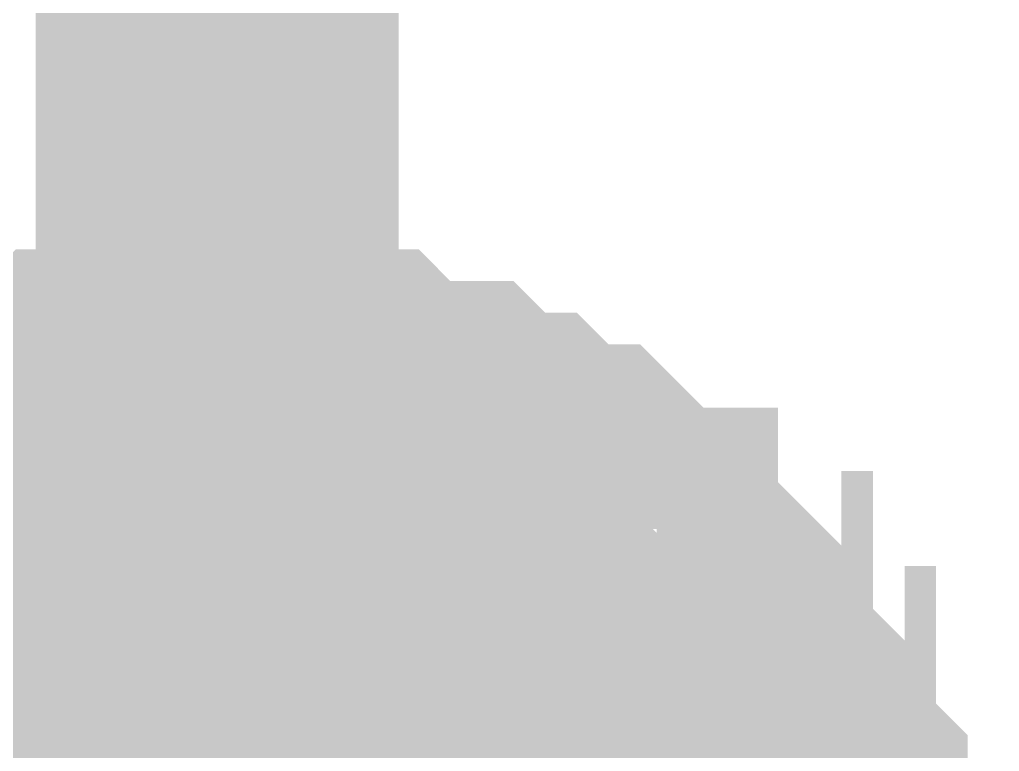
# Model space of a CAD drawing. Header units: inches. Extents: x 0 to 841, y 0 to 594.
# Drawn here: x 674.853 to 675.662, y 232.742 to 233.346 of the extents above; entities that cross this region are included whole.
import ezdxf

# ---------------------------------------------------------------- set-up
doc = ezdxf.new("R2010")
doc.units = ezdxf.units.IN
doc.layers.add('Sheet', color=255, linetype='Continuous')

msp = doc.modelspace()

# ---------------------------------------------------------------- linework, layer by layer
at = {"layer": 'Sheet'}
for points in [[(675.01591, 236.58613, 0.29972, 0.29972, 0), (675.01591, 232.48364, 0.29972, 0.29972, 0)], [(674.70234, 232.90172, 0.29972, 0.29972, 0), (674.72847, 232.92786, 0.29972, 0.29972, 0), (674.7546, 232.92786, 0.29972, 0.29972, 0), (674.7546, 232.95399, 0.29972, 0.29972, 0), (674.78073, 232.95399, 0.29972, 0.29972, 0), (674.80686, 232.95399, 0.29972, 0.29972, 0), (674.83299, 232.98012, 0.29972, 0.29972, 0), (674.85912, 232.98012, 0.29972, 0.29972, 0), (674.88525, 232.98012, 0.29972, 0.29972, 0), (674.91138, 233.00625, 0.29972, 0.29972, 0), (674.93752, 233.00625, 0.29972, 0.29972, 0), (674.96365, 233.00625, 0.29972, 0.29972, 0), (674.98978, 233.00625, 0.29972, 0.29972, 0), (675.01591, 233.00625, 0.29972, 0.29972, 0)], [(674.70234, 232.90172, 0.29972, 0.29972, 0), (674.72847, 232.92786, 0.29972, 0.29972, 0), (674.7546, 232.92786, 0.29972, 0.29972, 0), (674.7546, 232.95399, 0.29972, 0.29972, 0), (674.78073, 232.95399, 0.29972, 0.29972, 0), (674.80686, 232.95399, 0.29972, 0.29972, 0), (674.83299, 232.98012, 0.29972, 0.29972, 0), (674.85912, 232.98012, 0.29972, 0.29972, 0), (674.88525, 232.98012, 0.29972, 0.29972, 0), (674.91138, 233.00625, 0.29972, 0.29972, 0), (674.93752, 233.00625, 0.29972, 0.29972, 0), (674.96365, 233.00625, 0.29972, 0.29972, 0), (674.98978, 233.00625, 0.29972, 0.29972, 0), (675.01591, 233.00625, 0.29972, 0.29972, 0)], [(674.70234, 232.90172, 0.29972, 0.29972, 0), (674.72847, 232.92786, 0.29972, 0.29972, 0), (674.7546, 232.92786, 0.29972, 0.29972, 0), (674.7546, 232.95399, 0.29972, 0.29972, 0), (674.78073, 232.95399, 0.29972, 0.29972, 0), (674.80686, 232.95399, 0.29972, 0.29972, 0), (674.83299, 232.98012, 0.29972, 0.29972, 0), (674.85912, 232.98012, 0.29972, 0.29972, 0), (674.88525, 232.98012, 0.29972, 0.29972, 0), (674.91138, 233.00625, 0.29972, 0.29972, 0), (674.93752, 233.00625, 0.29972, 0.29972, 0), (674.96365, 233.00625, 0.29972, 0.29972, 0), (674.98978, 233.00625, 0.29972, 0.29972, 0), (675.01591, 233.00625, 0.29972, 0.29972, 0)], [(674.70234, 232.90172, 0.29972, 0.29972, 0), (674.72847, 232.92786, 0.29972, 0.29972, 0), (674.7546, 232.92786, 0.29972, 0.29972, 0), (674.7546, 232.95399, 0.29972, 0.29972, 0), (674.78073, 232.95399, 0.29972, 0.29972, 0), (674.80686, 232.95399, 0.29972, 0.29972, 0), (674.83299, 232.98012, 0.29972, 0.29972, 0), (674.85912, 232.98012, 0.29972, 0.29972, 0), (674.88525, 232.98012, 0.29972, 0.29972, 0), (674.91138, 233.00625, 0.29972, 0.29972, 0), (674.93752, 233.00625, 0.29972, 0.29972, 0), (674.96365, 233.00625, 0.29972, 0.29972, 0), (674.98978, 233.00625, 0.29972, 0.29972, 0), (675.01591, 233.00625, 0.29972, 0.29972, 0)], [(674.70234, 232.90172, 0.29972, 0.29972, 0), (674.72847, 232.92786, 0.29972, 0.29972, 0), (674.7546, 232.92786, 0.29972, 0.29972, 0), (674.7546, 232.95399, 0.29972, 0.29972, 0), (674.78073, 232.95399, 0.29972, 0.29972, 0), (674.80686, 232.95399, 0.29972, 0.29972, 0), (674.83299, 232.98012, 0.29972, 0.29972, 0), (674.85912, 232.98012, 0.29972, 0.29972, 0), (674.88525, 232.98012, 0.29972, 0.29972, 0), (674.91138, 233.00625, 0.29972, 0.29972, 0), (674.93752, 233.00625, 0.29972, 0.29972, 0), (674.96365, 233.00625, 0.29972, 0.29972, 0), (674.98978, 233.00625, 0.29972, 0.29972, 0), (675.01591, 233.00625, 0.29972, 0.29972, 0)], [(674.70234, 232.90172, 0.29972, 0.29972, 0), (674.72847, 232.92786, 0.29972, 0.29972, 0), (674.7546, 232.92786, 0.29972, 0.29972, 0), (674.7546, 232.95399, 0.29972, 0.29972, 0), (674.78073, 232.95399, 0.29972, 0.29972, 0), (674.80686, 232.95399, 0.29972, 0.29972, 0), (674.83299, 232.98012, 0.29972, 0.29972, 0), (674.85912, 232.98012, 0.29972, 0.29972, 0), (674.88525, 232.98012, 0.29972, 0.29972, 0), (674.91138, 233.00625, 0.29972, 0.29972, 0), (674.93752, 233.00625, 0.29972, 0.29972, 0), (674.96365, 233.00625, 0.29972, 0.29972, 0), (674.98978, 233.00625, 0.29972, 0.29972, 0), (675.01591, 233.00625, 0.29972, 0.29972, 0)], [(674.70234, 232.90172, 0.29972, 0.29972, 0), (674.72847, 232.92786, 0.29972, 0.29972, 0), (674.7546, 232.92786, 0.29972, 0.29972, 0), (674.7546, 232.95399, 0.29972, 0.29972, 0), (674.78073, 232.95399, 0.29972, 0.29972, 0), (674.80686, 232.95399, 0.29972, 0.29972, 0), (674.83299, 232.98012, 0.29972, 0.29972, 0), (674.85912, 232.98012, 0.29972, 0.29972, 0), (674.88525, 232.98012, 0.29972, 0.29972, 0), (674.91138, 233.00625, 0.29972, 0.29972, 0), (674.93752, 233.00625, 0.29972, 0.29972, 0), (674.96365, 233.00625, 0.29972, 0.29972, 0), (674.98978, 233.00625, 0.29972, 0.29972, 0), (675.01591, 233.00625, 0.29972, 0.29972, 0)], [(675.01591, 233.00625, 0.29972, 0.29972, 0), (675.01591, 233.00625, 0.29972, 0.29972, 0)], [(675.01591, 233.00625, 0.29972, 0.29972, 0), (675.04204, 233.00625, 0.29972, 0.29972, 0), (675.06817, 233.00625, 0.29972, 0.29972, 0), (675.0943, 233.00625, 0.29972, 0.29972, 0), (675.12043, 233.00625, 0.29972, 0.29972, 0), (675.14656, 232.98012, 0.29972, 0.29972, 0), (675.17269, 232.98012, 0.29972, 0.29972, 0), (675.19883, 232.98012, 0.29972, 0.29972, 0), (675.22496, 232.95399, 0.29972, 0.29972, 0), (675.22496, 232.95399, 0.29972, 0.29972, 0), (675.25109, 232.95399, 0.29972, 0.29972, 0), (675.27722, 232.92786, 0.29972, 0.29972, 0), (675.30335, 232.92786, 0.29972, 0.29972, 0), (675.32948, 232.90172, 0.29972, 0.29972, 0), (675.32948, 232.87559, 0.29972, 0.29972, 0), (675.35561, 232.87559, 0.29972, 0.29972, 0), (675.38174, 232.84946, 0.29972, 0.29972, 0), (675.38174, 232.82333, 0.29972, 0.29972, 0), (675.40787, 232.82333, 0.29972, 0.29972, 0), (675.40787, 232.7972, 0.29972, 0.29972, 0), (675.434, 232.77107, 0.29972, 0.29972, 0), (675.434, 232.74494, 0.29972, 0.29972, 0), (675.46014, 232.74494, 0.29972, 0.29972, 0), (675.46014, 232.71881, 0.29972, 0.29972, 0), (675.48627, 232.69268, 0.29972, 0.29972, 0), (675.48627, 232.66655, 0.29972, 0.29972, 0), (675.48627, 232.64042, 0.29972, 0.29972, 0), (675.48627, 232.61429, 0.29972, 0.29972, 0), (675.5124, 232.58816, 0.29972, 0.29972, 0)], [(675.01591, 233.00625, 0.29972, 0.29972, 0), (675.01591, 233.00625, 0.29972, 0.29972, 0)], [(675.01591, 233.00625, 0.29972, 0.29972, 0), (675.04204, 233.00625, 0.29972, 0.29972, 0), (675.06817, 233.00625, 0.29972, 0.29972, 0), (675.0943, 233.00625, 0.29972, 0.29972, 0), (675.12043, 233.00625, 0.29972, 0.29972, 0), (675.14656, 232.98012, 0.29972, 0.29972, 0), (675.17269, 232.98012, 0.29972, 0.29972, 0), (675.19883, 232.98012, 0.29972, 0.29972, 0), (675.22496, 232.95399, 0.29972, 0.29972, 0), (675.22496, 232.95399, 0.29972, 0.29972, 0), (675.25109, 232.95399, 0.29972, 0.29972, 0), (675.27722, 232.92786, 0.29972, 0.29972, 0), (675.30335, 232.92786, 0.29972, 0.29972, 0), (675.32948, 232.90172, 0.29972, 0.29972, 0), (675.32948, 232.87559, 0.29972, 0.29972, 0), (675.35561, 232.87559, 0.29972, 0.29972, 0), (675.38174, 232.84946, 0.29972, 0.29972, 0), (675.38174, 232.82333, 0.29972, 0.29972, 0), (675.40787, 232.82333, 0.29972, 0.29972, 0), (675.40787, 232.7972, 0.29972, 0.29972, 0), (675.434, 232.77107, 0.29972, 0.29972, 0), (675.434, 232.74494, 0.29972, 0.29972, 0), (675.46014, 232.74494, 0.29972, 0.29972, 0), (675.46014, 232.71881, 0.29972, 0.29972, 0), (675.48627, 232.69268, 0.29972, 0.29972, 0), (675.48627, 232.66655, 0.29972, 0.29972, 0), (675.48627, 232.64042, 0.29972, 0.29972, 0), (675.48627, 232.61429, 0.29972, 0.29972, 0), (675.5124, 232.58816, 0.29972, 0.29972, 0)], [(675.01591, 233.00625, 0.29972, 0.29972, 0), (675.01591, 233.00625, 0.29972, 0.29972, 0)], [(675.01591, 233.00625, 0.29972, 0.29972, 0), (675.04204, 233.00625, 0.29972, 0.29972, 0), (675.06817, 233.00625, 0.29972, 0.29972, 0), (675.0943, 233.00625, 0.29972, 0.29972, 0), (675.12043, 233.00625, 0.29972, 0.29972, 0), (675.14656, 232.98012, 0.29972, 0.29972, 0), (675.17269, 232.98012, 0.29972, 0.29972, 0), (675.19883, 232.98012, 0.29972, 0.29972, 0), (675.22496, 232.95399, 0.29972, 0.29972, 0), (675.22496, 232.95399, 0.29972, 0.29972, 0), (675.25109, 232.95399, 0.29972, 0.29972, 0), (675.27722, 232.92786, 0.29972, 0.29972, 0), (675.30335, 232.92786, 0.29972, 0.29972, 0), (675.32948, 232.90172, 0.29972, 0.29972, 0), (675.32948, 232.87559, 0.29972, 0.29972, 0), (675.35561, 232.87559, 0.29972, 0.29972, 0), (675.38174, 232.84946, 0.29972, 0.29972, 0), (675.38174, 232.82333, 0.29972, 0.29972, 0), (675.40787, 232.82333, 0.29972, 0.29972, 0), (675.40787, 232.7972, 0.29972, 0.29972, 0), (675.434, 232.77107, 0.29972, 0.29972, 0), (675.434, 232.74494, 0.29972, 0.29972, 0), (675.46014, 232.74494, 0.29972, 0.29972, 0), (675.46014, 232.71881, 0.29972, 0.29972, 0), (675.48627, 232.69268, 0.29972, 0.29972, 0), (675.48627, 232.66655, 0.29972, 0.29972, 0), (675.48627, 232.64042, 0.29972, 0.29972, 0), (675.48627, 232.61429, 0.29972, 0.29972, 0), (675.5124, 232.58816, 0.29972, 0.29972, 0)], [(675.01591, 233.00625, 0.29972, 0.29972, 0), (675.01591, 233.00625, 0.29972, 0.29972, 0)], [(675.01591, 233.00625, 0.29972, 0.29972, 0), (675.04204, 233.00625, 0.29972, 0.29972, 0), (675.06817, 233.00625, 0.29972, 0.29972, 0), (675.0943, 233.00625, 0.29972, 0.29972, 0), (675.12043, 233.00625, 0.29972, 0.29972, 0), (675.14656, 232.98012, 0.29972, 0.29972, 0), (675.17269, 232.98012, 0.29972, 0.29972, 0), (675.19883, 232.98012, 0.29972, 0.29972, 0), (675.22496, 232.95399, 0.29972, 0.29972, 0), (675.22496, 232.95399, 0.29972, 0.29972, 0), (675.25109, 232.95399, 0.29972, 0.29972, 0), (675.27722, 232.92786, 0.29972, 0.29972, 0), (675.30335, 232.92786, 0.29972, 0.29972, 0), (675.32948, 232.90172, 0.29972, 0.29972, 0), (675.32948, 232.87559, 0.29972, 0.29972, 0), (675.35561, 232.87559, 0.29972, 0.29972, 0), (675.38174, 232.84946, 0.29972, 0.29972, 0), (675.38174, 232.82333, 0.29972, 0.29972, 0), (675.40787, 232.82333, 0.29972, 0.29972, 0), (675.40787, 232.7972, 0.29972, 0.29972, 0), (675.434, 232.77107, 0.29972, 0.29972, 0), (675.434, 232.74494, 0.29972, 0.29972, 0), (675.46014, 232.74494, 0.29972, 0.29972, 0), (675.46014, 232.71881, 0.29972, 0.29972, 0), (675.48627, 232.69268, 0.29972, 0.29972, 0), (675.48627, 232.66655, 0.29972, 0.29972, 0), (675.48627, 232.64042, 0.29972, 0.29972, 0), (675.48627, 232.61429, 0.29972, 0.29972, 0), (675.5124, 232.58816, 0.29972, 0.29972, 0)], [(675.01591, 233.00625, 0.29972, 0.29972, 0), (675.01591, 233.00625, 0.29972, 0.29972, 0)], [(675.01591, 233.00625, 0.29972, 0.29972, 0), (675.04204, 233.00625, 0.29972, 0.29972, 0), (675.06817, 233.00625, 0.29972, 0.29972, 0), (675.0943, 233.00625, 0.29972, 0.29972, 0), (675.12043, 233.00625, 0.29972, 0.29972, 0), (675.14656, 232.98012, 0.29972, 0.29972, 0), (675.17269, 232.98012, 0.29972, 0.29972, 0), (675.19883, 232.98012, 0.29972, 0.29972, 0), (675.22496, 232.95399, 0.29972, 0.29972, 0), (675.22496, 232.95399, 0.29972, 0.29972, 0), (675.25109, 232.95399, 0.29972, 0.29972, 0), (675.27722, 232.92786, 0.29972, 0.29972, 0), (675.30335, 232.92786, 0.29972, 0.29972, 0), (675.32948, 232.90172, 0.29972, 0.29972, 0), (675.32948, 232.87559, 0.29972, 0.29972, 0), (675.35561, 232.87559, 0.29972, 0.29972, 0), (675.38174, 232.84946, 0.29972, 0.29972, 0), (675.38174, 232.82333, 0.29972, 0.29972, 0), (675.40787, 232.82333, 0.29972, 0.29972, 0), (675.40787, 232.7972, 0.29972, 0.29972, 0), (675.434, 232.77107, 0.29972, 0.29972, 0), (675.434, 232.74494, 0.29972, 0.29972, 0), (675.46014, 232.74494, 0.29972, 0.29972, 0), (675.46014, 232.71881, 0.29972, 0.29972, 0), (675.48627, 232.69268, 0.29972, 0.29972, 0), (675.48627, 232.66655, 0.29972, 0.29972, 0), (675.48627, 232.64042, 0.29972, 0.29972, 0), (675.48627, 232.61429, 0.29972, 0.29972, 0), (675.5124, 232.58816, 0.29972, 0.29972, 0)], [(675.01591, 233.00625, 0.29972, 0.29972, 0), (675.01591, 233.00625, 0.29972, 0.29972, 0)], [(675.01591, 233.00625, 0.29972, 0.29972, 0), (675.04204, 233.00625, 0.29972, 0.29972, 0), (675.06817, 233.00625, 0.29972, 0.29972, 0), (675.0943, 233.00625, 0.29972, 0.29972, 0), (675.12043, 233.00625, 0.29972, 0.29972, 0), (675.14656, 232.98012, 0.29972, 0.29972, 0), (675.17269, 232.98012, 0.29972, 0.29972, 0), (675.19883, 232.98012, 0.29972, 0.29972, 0), (675.22496, 232.95399, 0.29972, 0.29972, 0), (675.22496, 232.95399, 0.29972, 0.29972, 0), (675.25109, 232.95399, 0.29972, 0.29972, 0), (675.27722, 232.92786, 0.29972, 0.29972, 0), (675.30335, 232.92786, 0.29972, 0.29972, 0), (675.32948, 232.90172, 0.29972, 0.29972, 0), (675.32948, 232.87559, 0.29972, 0.29972, 0), (675.35561, 232.87559, 0.29972, 0.29972, 0), (675.38174, 232.84946, 0.29972, 0.29972, 0), (675.38174, 232.82333, 0.29972, 0.29972, 0), (675.40787, 232.82333, 0.29972, 0.29972, 0), (675.40787, 232.7972, 0.29972, 0.29972, 0), (675.434, 232.77107, 0.29972, 0.29972, 0), (675.434, 232.74494, 0.29972, 0.29972, 0), (675.46014, 232.74494, 0.29972, 0.29972, 0), (675.46014, 232.71881, 0.29972, 0.29972, 0), (675.48627, 232.69268, 0.29972, 0.29972, 0), (675.48627, 232.66655, 0.29972, 0.29972, 0), (675.48627, 232.64042, 0.29972, 0.29972, 0), (675.48627, 232.61429, 0.29972, 0.29972, 0), (675.5124, 232.58816, 0.29972, 0.29972, 0)], [(675.01591, 233.00625, 0.29972, 0.29972, 0), (675.01591, 233.00625, 0.29972, 0.29972, 0)], [(675.01591, 233.00625, 0.29972, 0.29972, 0), (675.04204, 233.00625, 0.29972, 0.29972, 0), (675.06817, 233.00625, 0.29972, 0.29972, 0), (675.0943, 233.00625, 0.29972, 0.29972, 0), (675.12043, 233.00625, 0.29972, 0.29972, 0), (675.14656, 232.98012, 0.29972, 0.29972, 0), (675.17269, 232.98012, 0.29972, 0.29972, 0), (675.19883, 232.98012, 0.29972, 0.29972, 0), (675.22496, 232.95399, 0.29972, 0.29972, 0), (675.22496, 232.95399, 0.29972, 0.29972, 0), (675.25109, 232.95399, 0.29972, 0.29972, 0), (675.27722, 232.92786, 0.29972, 0.29972, 0), (675.30335, 232.92786, 0.29972, 0.29972, 0), (675.32948, 232.90172, 0.29972, 0.29972, 0), (675.32948, 232.87559, 0.29972, 0.29972, 0), (675.35561, 232.87559, 0.29972, 0.29972, 0), (675.38174, 232.84946, 0.29972, 0.29972, 0), (675.38174, 232.82333, 0.29972, 0.29972, 0), (675.40787, 232.82333, 0.29972, 0.29972, 0), (675.40787, 232.7972, 0.29972, 0.29972, 0), (675.434, 232.77107, 0.29972, 0.29972, 0), (675.434, 232.74494, 0.29972, 0.29972, 0), (675.46014, 232.74494, 0.29972, 0.29972, 0), (675.46014, 232.71881, 0.29972, 0.29972, 0), (675.48627, 232.69268, 0.29972, 0.29972, 0), (675.48627, 232.66655, 0.29972, 0.29972, 0), (675.48627, 232.64042, 0.29972, 0.29972, 0), (675.48627, 232.61429, 0.29972, 0.29972, 0), (675.5124, 232.58816, 0.29972, 0.29972, 0)], [(674.78073, 232.95399, 0.09906, 0.09906, 0), (674.80686, 232.95399, 0.09906, 0.09906, 0), (674.83299, 232.98012, 0.09906, 0.09906, 0), (674.85912, 232.98012, 0.09906, 0.09906, 0), (674.88525, 232.98012, 0.09906, 0.09906, 0), (674.91138, 233.00625, 0.09906, 0.09906, 0), (674.93752, 233.00625, 0.09906, 0.09906, 0), (674.96365, 233.00625, 0.09906, 0.09906, 0), (674.98978, 233.00625, 0.09906, 0.09906, 0), (675.01591, 233.00625, 0.09906, 0.09906, 0)], [(674.78073, 232.95399, 0.09906, 0.09906, 0), (674.80686, 232.95399, 0.09906, 0.09906, 0), (674.83299, 232.98012, 0.09906, 0.09906, 0), (674.85912, 232.98012, 0.09906, 0.09906, 0), (674.88525, 232.98012, 0.09906, 0.09906, 0), (674.91138, 233.00625, 0.09906, 0.09906, 0), (674.93752, 233.00625, 0.09906, 0.09906, 0), (674.96365, 233.00625, 0.09906, 0.09906, 0), (674.98978, 233.00625, 0.09906, 0.09906, 0), (675.01591, 233.00625, 0.09906, 0.09906, 0)], [(674.78073, 232.95399, 0.09906, 0.09906, 0), (674.80686, 232.95399, 0.09906, 0.09906, 0), (674.83299, 232.98012, 0.09906, 0.09906, 0), (674.85912, 232.98012, 0.09906, 0.09906, 0), (674.88525, 232.98012, 0.09906, 0.09906, 0), (674.91138, 233.00625, 0.09906, 0.09906, 0), (674.93752, 233.00625, 0.09906, 0.09906, 0), (674.96365, 233.00625, 0.09906, 0.09906, 0), (674.98978, 233.00625, 0.09906, 0.09906, 0), (675.01591, 233.00625, 0.09906, 0.09906, 0)], [(674.78073, 232.95399, 0.09906, 0.09906, 0), (674.80686, 232.95399, 0.09906, 0.09906, 0), (674.83299, 232.98012, 0.09906, 0.09906, 0), (674.85912, 232.98012, 0.09906, 0.09906, 0), (674.88525, 232.98012, 0.09906, 0.09906, 0), (674.91138, 233.00625, 0.09906, 0.09906, 0), (674.93752, 233.00625, 0.09906, 0.09906, 0), (674.96365, 233.00625, 0.09906, 0.09906, 0), (674.98978, 233.00625, 0.09906, 0.09906, 0), (675.01591, 233.00625, 0.09906, 0.09906, 0)], [(674.78073, 232.95399, 0.09906, 0.09906, 0), (674.80686, 232.95399, 0.09906, 0.09906, 0), (674.83299, 232.98012, 0.09906, 0.09906, 0), (674.85912, 232.98012, 0.09906, 0.09906, 0), (674.88525, 232.98012, 0.09906, 0.09906, 0), (674.91138, 233.00625, 0.09906, 0.09906, 0), (674.93752, 233.00625, 0.09906, 0.09906, 0), (674.96365, 233.00625, 0.09906, 0.09906, 0), (674.98978, 233.00625, 0.09906, 0.09906, 0), (675.01591, 233.00625, 0.09906, 0.09906, 0)], [(674.78073, 232.95399, 0.09906, 0.09906, 0), (674.80686, 232.95399, 0.09906, 0.09906, 0), (674.83299, 232.98012, 0.09906, 0.09906, 0), (674.85912, 232.98012, 0.09906, 0.09906, 0), (674.88525, 232.98012, 0.09906, 0.09906, 0), (674.91138, 233.00625, 0.09906, 0.09906, 0), (674.93752, 233.00625, 0.09906, 0.09906, 0), (674.96365, 233.00625, 0.09906, 0.09906, 0), (674.98978, 233.00625, 0.09906, 0.09906, 0), (675.01591, 233.00625, 0.09906, 0.09906, 0)], [(674.78073, 232.95399, 0.09906, 0.09906, 0), (674.80686, 232.95399, 0.09906, 0.09906, 0), (674.83299, 232.98012, 0.09906, 0.09906, 0), (674.85912, 232.98012, 0.09906, 0.09906, 0), (674.88525, 232.98012, 0.09906, 0.09906, 0), (674.91138, 233.00625, 0.09906, 0.09906, 0), (674.93752, 233.00625, 0.09906, 0.09906, 0), (674.96365, 233.00625, 0.09906, 0.09906, 0), (674.98978, 233.00625, 0.09906, 0.09906, 0), (675.01591, 233.00625, 0.09906, 0.09906, 0)], [(675.01591, 233.00625, 0.09906, 0.09906, 0), (675.01591, 233.00625, 0.09906, 0.09906, 0)], [(675.01591, 233.00625, 0.09906, 0.09906, 0), (675.04204, 233.00625, 0.09906, 0.09906, 0), (675.06817, 233.00625, 0.09906, 0.09906, 0), (675.0943, 233.00625, 0.09906, 0.09906, 0), (675.12043, 233.00625, 0.09906, 0.09906, 0), (675.14656, 232.98012, 0.09906, 0.09906, 0), (675.17269, 232.98012, 0.09906, 0.09906, 0), (675.19883, 232.98012, 0.09906, 0.09906, 0), (675.22496, 232.95399, 0.09906, 0.09906, 0), (675.22496, 232.95399, 0.09906, 0.09906, 0), (675.25109, 232.95399, 0.09906, 0.09906, 0), (675.27722, 232.92786, 0.09906, 0.09906, 0), (675.30335, 232.92786, 0.09906, 0.09906, 0), (675.32948, 232.90172, 0.09906, 0.09906, 0), (675.32948, 232.87559, 0.09906, 0.09906, 0), (675.35561, 232.87559, 0.09906, 0.09906, 0), (675.38174, 232.84946, 0.09906, 0.09906, 0), (675.38174, 232.82333, 0.09906, 0.09906, 0), (675.40787, 232.82333, 0.09906, 0.09906, 0), (675.40787, 232.7972, 0.09906, 0.09906, 0), (675.434, 232.77107, 0.09906, 0.09906, 0), (675.434, 232.74494, 0.09906, 0.09906, 0), (675.46014, 232.74494, 0.09906, 0.09906, 0), (675.46014, 232.71881, 0.09906, 0.09906, 0), (675.48627, 232.69268, 0.09906, 0.09906, 0), (675.48627, 232.66655, 0.09906, 0.09906, 0)], [(675.01591, 233.00625, 0.09906, 0.09906, 0), (675.01591, 233.00625, 0.09906, 0.09906, 0)], [(675.01591, 233.00625, 0.09906, 0.09906, 0), (675.04204, 233.00625, 0.09906, 0.09906, 0), (675.06817, 233.00625, 0.09906, 0.09906, 0), (675.0943, 233.00625, 0.09906, 0.09906, 0), (675.12043, 233.00625, 0.09906, 0.09906, 0), (675.14656, 232.98012, 0.09906, 0.09906, 0), (675.17269, 232.98012, 0.09906, 0.09906, 0), (675.19883, 232.98012, 0.09906, 0.09906, 0), (675.22496, 232.95399, 0.09906, 0.09906, 0), (675.22496, 232.95399, 0.09906, 0.09906, 0), (675.25109, 232.95399, 0.09906, 0.09906, 0), (675.27722, 232.92786, 0.09906, 0.09906, 0), (675.30335, 232.92786, 0.09906, 0.09906, 0), (675.32948, 232.90172, 0.09906, 0.09906, 0), (675.32948, 232.87559, 0.09906, 0.09906, 0), (675.35561, 232.87559, 0.09906, 0.09906, 0), (675.38174, 232.84946, 0.09906, 0.09906, 0), (675.38174, 232.82333, 0.09906, 0.09906, 0), (675.40787, 232.82333, 0.09906, 0.09906, 0), (675.40787, 232.7972, 0.09906, 0.09906, 0), (675.434, 232.77107, 0.09906, 0.09906, 0), (675.434, 232.74494, 0.09906, 0.09906, 0), (675.46014, 232.74494, 0.09906, 0.09906, 0), (675.46014, 232.71881, 0.09906, 0.09906, 0), (675.48627, 232.69268, 0.09906, 0.09906, 0), (675.48627, 232.66655, 0.09906, 0.09906, 0)], [(675.01591, 233.00625, 0.09906, 0.09906, 0), (675.01591, 233.00625, 0.09906, 0.09906, 0)], [(675.01591, 233.00625, 0.09906, 0.09906, 0), (675.04204, 233.00625, 0.09906, 0.09906, 0), (675.06817, 233.00625, 0.09906, 0.09906, 0), (675.0943, 233.00625, 0.09906, 0.09906, 0), (675.12043, 233.00625, 0.09906, 0.09906, 0), (675.14656, 232.98012, 0.09906, 0.09906, 0), (675.17269, 232.98012, 0.09906, 0.09906, 0), (675.19883, 232.98012, 0.09906, 0.09906, 0), (675.22496, 232.95399, 0.09906, 0.09906, 0), (675.22496, 232.95399, 0.09906, 0.09906, 0), (675.25109, 232.95399, 0.09906, 0.09906, 0), (675.27722, 232.92786, 0.09906, 0.09906, 0), (675.30335, 232.92786, 0.09906, 0.09906, 0), (675.32948, 232.90172, 0.09906, 0.09906, 0), (675.32948, 232.87559, 0.09906, 0.09906, 0), (675.35561, 232.87559, 0.09906, 0.09906, 0), (675.38174, 232.84946, 0.09906, 0.09906, 0), (675.38174, 232.82333, 0.09906, 0.09906, 0), (675.40787, 232.82333, 0.09906, 0.09906, 0), (675.40787, 232.7972, 0.09906, 0.09906, 0), (675.434, 232.77107, 0.09906, 0.09906, 0), (675.434, 232.74494, 0.09906, 0.09906, 0), (675.46014, 232.74494, 0.09906, 0.09906, 0), (675.46014, 232.71881, 0.09906, 0.09906, 0), (675.48627, 232.69268, 0.09906, 0.09906, 0), (675.48627, 232.66655, 0.09906, 0.09906, 0)], [(675.01591, 233.00625, 0.09906, 0.09906, 0), (675.01591, 233.00625, 0.09906, 0.09906, 0)], [(675.01591, 233.00625, 0.09906, 0.09906, 0), (675.04204, 233.00625, 0.09906, 0.09906, 0), (675.06817, 233.00625, 0.09906, 0.09906, 0), (675.0943, 233.00625, 0.09906, 0.09906, 0), (675.12043, 233.00625, 0.09906, 0.09906, 0), (675.14656, 232.98012, 0.09906, 0.09906, 0), (675.17269, 232.98012, 0.09906, 0.09906, 0), (675.19883, 232.98012, 0.09906, 0.09906, 0), (675.22496, 232.95399, 0.09906, 0.09906, 0), (675.22496, 232.95399, 0.09906, 0.09906, 0), (675.25109, 232.95399, 0.09906, 0.09906, 0), (675.27722, 232.92786, 0.09906, 0.09906, 0), (675.30335, 232.92786, 0.09906, 0.09906, 0), (675.32948, 232.90172, 0.09906, 0.09906, 0), (675.32948, 232.87559, 0.09906, 0.09906, 0), (675.35561, 232.87559, 0.09906, 0.09906, 0), (675.38174, 232.84946, 0.09906, 0.09906, 0), (675.38174, 232.82333, 0.09906, 0.09906, 0), (675.40787, 232.82333, 0.09906, 0.09906, 0), (675.40787, 232.7972, 0.09906, 0.09906, 0), (675.434, 232.77107, 0.09906, 0.09906, 0), (675.434, 232.74494, 0.09906, 0.09906, 0), (675.46014, 232.74494, 0.09906, 0.09906, 0), (675.46014, 232.71881, 0.09906, 0.09906, 0), (675.48627, 232.69268, 0.09906, 0.09906, 0), (675.48627, 232.66655, 0.09906, 0.09906, 0)], [(675.01591, 233.00625, 0.09906, 0.09906, 0), (675.01591, 233.00625, 0.09906, 0.09906, 0)], [(675.01591, 233.00625, 0.09906, 0.09906, 0), (675.04204, 233.00625, 0.09906, 0.09906, 0), (675.06817, 233.00625, 0.09906, 0.09906, 0), (675.0943, 233.00625, 0.09906, 0.09906, 0), (675.12043, 233.00625, 0.09906, 0.09906, 0), (675.14656, 232.98012, 0.09906, 0.09906, 0), (675.17269, 232.98012, 0.09906, 0.09906, 0), (675.19883, 232.98012, 0.09906, 0.09906, 0), (675.22496, 232.95399, 0.09906, 0.09906, 0), (675.22496, 232.95399, 0.09906, 0.09906, 0), (675.25109, 232.95399, 0.09906, 0.09906, 0), (675.27722, 232.92786, 0.09906, 0.09906, 0), (675.30335, 232.92786, 0.09906, 0.09906, 0), (675.32948, 232.90172, 0.09906, 0.09906, 0), (675.32948, 232.87559, 0.09906, 0.09906, 0), (675.35561, 232.87559, 0.09906, 0.09906, 0), (675.38174, 232.84946, 0.09906, 0.09906, 0), (675.38174, 232.82333, 0.09906, 0.09906, 0), (675.40787, 232.82333, 0.09906, 0.09906, 0), (675.40787, 232.7972, 0.09906, 0.09906, 0), (675.434, 232.77107, 0.09906, 0.09906, 0), (675.434, 232.74494, 0.09906, 0.09906, 0), (675.46014, 232.74494, 0.09906, 0.09906, 0), (675.46014, 232.71881, 0.09906, 0.09906, 0), (675.48627, 232.69268, 0.09906, 0.09906, 0), (675.48627, 232.66655, 0.09906, 0.09906, 0)], [(675.01591, 233.00625, 0.09906, 0.09906, 0), (675.01591, 233.00625, 0.09906, 0.09906, 0)], [(675.01591, 233.00625, 0.09906, 0.09906, 0), (675.04204, 233.00625, 0.09906, 0.09906, 0), (675.06817, 233.00625, 0.09906, 0.09906, 0), (675.0943, 233.00625, 0.09906, 0.09906, 0), (675.12043, 233.00625, 0.09906, 0.09906, 0), (675.14656, 232.98012, 0.09906, 0.09906, 0), (675.17269, 232.98012, 0.09906, 0.09906, 0), (675.19883, 232.98012, 0.09906, 0.09906, 0), (675.22496, 232.95399, 0.09906, 0.09906, 0), (675.22496, 232.95399, 0.09906, 0.09906, 0), (675.25109, 232.95399, 0.09906, 0.09906, 0), (675.27722, 232.92786, 0.09906, 0.09906, 0), (675.30335, 232.92786, 0.09906, 0.09906, 0), (675.32948, 232.90172, 0.09906, 0.09906, 0), (675.32948, 232.87559, 0.09906, 0.09906, 0), (675.35561, 232.87559, 0.09906, 0.09906, 0), (675.38174, 232.84946, 0.09906, 0.09906, 0), (675.38174, 232.82333, 0.09906, 0.09906, 0), (675.40787, 232.82333, 0.09906, 0.09906, 0), (675.40787, 232.7972, 0.09906, 0.09906, 0), (675.434, 232.77107, 0.09906, 0.09906, 0), (675.434, 232.74494, 0.09906, 0.09906, 0), (675.46014, 232.74494, 0.09906, 0.09906, 0), (675.46014, 232.71881, 0.09906, 0.09906, 0), (675.48627, 232.69268, 0.09906, 0.09906, 0), (675.48627, 232.66655, 0.09906, 0.09906, 0)], [(675.01591, 233.00625, 0.09906, 0.09906, 0), (675.01591, 233.00625, 0.09906, 0.09906, 0)], [(675.01591, 233.00625, 0.09906, 0.09906, 0), (675.04204, 233.00625, 0.09906, 0.09906, 0), (675.06817, 233.00625, 0.09906, 0.09906, 0), (675.0943, 233.00625, 0.09906, 0.09906, 0), (675.12043, 233.00625, 0.09906, 0.09906, 0), (675.14656, 232.98012, 0.09906, 0.09906, 0), (675.17269, 232.98012, 0.09906, 0.09906, 0), (675.19883, 232.98012, 0.09906, 0.09906, 0), (675.22496, 232.95399, 0.09906, 0.09906, 0), (675.22496, 232.95399, 0.09906, 0.09906, 0), (675.25109, 232.95399, 0.09906, 0.09906, 0), (675.27722, 232.92786, 0.09906, 0.09906, 0), (675.30335, 232.92786, 0.09906, 0.09906, 0), (675.32948, 232.90172, 0.09906, 0.09906, 0), (675.32948, 232.87559, 0.09906, 0.09906, 0), (675.35561, 232.87559, 0.09906, 0.09906, 0), (675.38174, 232.84946, 0.09906, 0.09906, 0), (675.38174, 232.82333, 0.09906, 0.09906, 0), (675.40787, 232.82333, 0.09906, 0.09906, 0), (675.40787, 232.7972, 0.09906, 0.09906, 0), (675.434, 232.77107, 0.09906, 0.09906, 0), (675.434, 232.74494, 0.09906, 0.09906, 0), (675.46014, 232.74494, 0.09906, 0.09906, 0), (675.46014, 232.71881, 0.09906, 0.09906, 0), (675.48627, 232.69268, 0.09906, 0.09906, 0), (675.48627, 232.66655, 0.09906, 0.09906, 0)]]:
    msp.add_lwpolyline(points, format="xyseb", dxfattribs=at)
msp.add_lwpolyline([(674.74602, 232.50001, 0.508, 0.508, 1), (675.25402, 232.50001, 0.508, 0.508, 1)], format="xyseb", close=True, dxfattribs=at)

doc.saveas('drawing.dxf')
